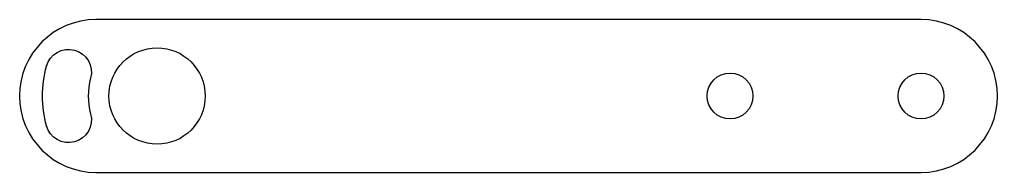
# Model space of a CAD drawing. Header units: millimetres. Extents: x -9 to 55, y -5 to 5.
import ezdxf

# ---------------------------------------------------------------- set-up
doc = ezdxf.new("R2010")
doc.units = ezdxf.units.MM

msp = doc.modelspace()

# ---------------------------------------------------------------- linework, layer by layer
for points in [[(-4, 5, 1), (-4, -5), (50, -5, 1), (50, 5)], [(-7.244, -1.941, -0.131652), (-7.244, 1.941, -1), (-4.347, 1.165, 0.131652), (-4.347, -1.165, -1)]]:
    msp.add_lwpolyline(points, format="xyb", close=True)
for centre, radius in [((0, 0), 3.15), ((37.5, 0), 1.5), ((50, 0), 1.5)]:
    msp.add_circle(centre, radius)

doc.saveas('drawing.dxf')
